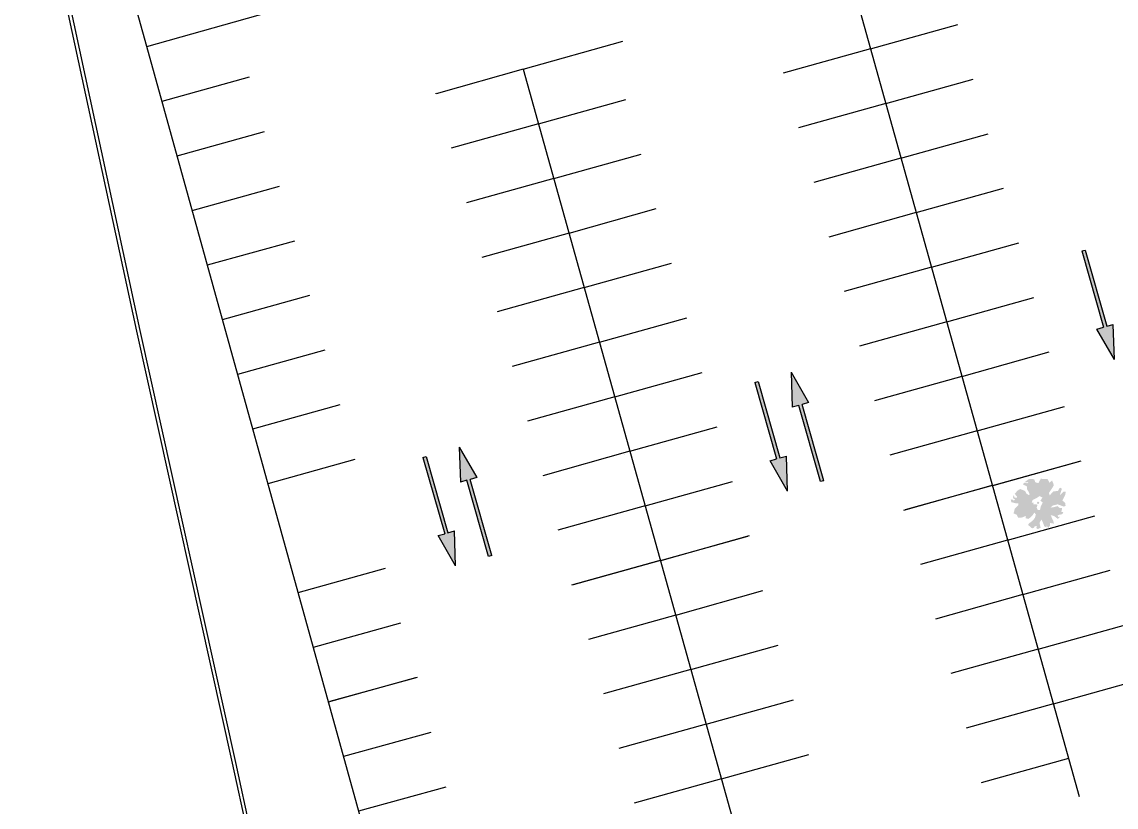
# Model space of a CAD drawing. Header units: millimetres. Extents: x 34038 to 35840, y 10511 to 10922.
# Drawn here: x 34093.06 to 34141.36, y 10569.81 to 10604.46 of the extents above; entities that cross this region are included whole.
import ezdxf

# ---------------------------------------------------------------- set-up
doc = ezdxf.new("R2010")
doc.units = ezdxf.units.MM

msp = doc.modelspace()

# ---------------------------------------------------------------- hatches: boundary and pattern name
for points in [[(34141.28, 10589.56), (34140.509, 10590.9), (34140.798, 10590.982), (34139.84, 10594.348), (34139.985, 10594.389), (34140.942, 10591.023), (34141.23, 10591.105)], [(34127.015, 10588.999), (34127.786, 10587.659), (34127.497, 10587.577), (34128.455, 10584.21), (34128.31, 10584.169), (34127.353, 10587.536), (34127.064, 10587.454)], [(34126.855, 10583.755), (34126.084, 10585.095), (34126.372, 10585.178), (34125.415, 10588.544), (34125.559, 10588.585), (34126.517, 10585.219), (34126.805, 10585.301)], [(34112.204, 10580.449), (34111.433, 10581.789), (34111.722, 10581.871), (34110.764, 10585.237), (34110.909, 10585.278), (34111.866, 10581.912), (34112.155, 10581.994)], [(34112.364, 10585.692), (34113.135, 10584.352), (34112.847, 10584.27), (34113.804, 10580.904), (34113.66, 10580.863), (34112.702, 10584.229), (34112.414, 10584.147)]]:
    msp.add_hatch(color=256).paths.add_polyline_path(points)
h = msp.add_hatch(color=1)
h.paths.add_polyline_path([(34138.144, 10582.324), (34138.186, 10582.201), (34138.273, 10582.151), (34138.3, 10582.225), (34138.359, 10582.122), (34138.436, 10582.221), (34138.445, 10582.343), (34138.557, 10582.331), (34138.594, 10582.306), (34138.606, 10582.383), (34138.509, 10582.594), (34138.475, 10582.693), (34138.612, 10582.655), (34138.792, 10582.521), (34138.872, 10582.617), (34138.851, 10582.634), (34138.797, 10582.604), (34138.779, 10582.673), (34138.845, 10582.71), (34138.965, 10582.729), (34139.035, 10582.812), (34138.979, 10582.836), (34138.938, 10582.822), (34138.967, 10582.961), (34138.965, 10583.006), (34138.85, 10583.015), (34138.779, 10583.091), (34138.628, 10583.049), (34138.453, 10583.021), (34138.552, 10583.112), (34138.775, 10583.17), (34139.065, 10583.064), (34139.126, 10583.116), (34139.108, 10583.234), (34139.049, 10583.289), (34138.986, 10583.325), (34139.025, 10583.413), (34139.104, 10583.563), (34139.128, 10583.668), (34139.132, 10583.736), (34139.02, 10583.72), (34138.912, 10583.599), (34138.877, 10583.591), (34138.914, 10583.706), (34138.96, 10583.83), (34138.924, 10583.898), (34138.861, 10583.886), (34138.792, 10583.754), (34138.715, 10583.753), (34138.576, 10583.733), (34138.429, 10583.563), (34138.391, 10583.665), (34138.605, 10583.997), (34138.578, 10584.111), (34138.532, 10584.216), (34138.411, 10584.127), (34138.382, 10584.189), (34138.329, 10584.287), (34138.034, 10584.295), (34138.016, 10584.267), (34137.928, 10584.106), (34137.792, 10584.138), (34137.744, 10584.276), (34137.512, 10584.291), (34137.336, 10584.156), (34137.374, 10584.14), (34137.496, 10584.153), (34137.429, 10584.094), (34137.339, 10584.126), (34137.283, 10584.107), (34137.247, 10584.051), (34137.333, 10584), (34137.414, 10583.971), (34137.433, 10583.82), (34137.505, 10583.705), (34137.543, 10583.597), (34137.496, 10583.582), (34137.406, 10583.635), (34137.336, 10583.759), (34137.122, 10583.845), (34137.003, 10583.772), (34136.885, 10583.631), (34136.995, 10583.491), (34136.97, 10583.462), (34136.878, 10583.463), (34136.84, 10583.577), (34136.803, 10583.477), (34136.842, 10583.406), (34136.914, 10583.373), (34136.838, 10583.339), (34136.802, 10583.358), (34136.771, 10583.39), (34136.708, 10583.371), (34136.734, 10583.263), (34136.924, 10583.218), (34137.047, 10583.213), (34137.034, 10583.12), (34136.952, 10583.043), (34136.88, 10582.978), (34136.861, 10582.864), (34136.827, 10582.767), (34136.965, 10582.717), (34137.037, 10582.58), (34137.154, 10582.575), (34137.249, 10582.604), (34137.368, 10582.663), (34137.363, 10582.552), (34137.498, 10582.526), (34137.661, 10582.673), (34137.752, 10582.803), (34137.818, 10582.721), (34137.767, 10582.562), (34137.668, 10582.444), (34137.489, 10582.306), (34137.49, 10582.245), (34137.642, 10582.113), (34137.714, 10582.123), (34137.772, 10582.2), (34137.856, 10582.216), (34137.838, 10582.118), (34137.898, 10582.078), (34138.025, 10582.14), (34137.978, 10582.348), (34138.06, 10582.502)])
h.paths.add_polyline_path([(34137.901, 10582.918), (34138.001, 10582.926), (34138.031, 10583.08), (34138.091, 10583.187), (34138.123, 10583.253), (34138.013, 10583.324), (34138.103, 10583.466), (34137.972, 10583.532), (34137.873, 10583.462), (34137.801, 10583.425), (34137.671, 10583.36), (34137.634, 10583.239), (34137.718, 10583.249), (34137.704, 10583.169), (34137.827, 10583.17), (34137.891, 10583.143), (34137.847, 10583.028)], flags=16)
edge = h.paths.add_edge_path(flags=0)
edge.add_arc((34137.912, 10583.234), 0.05, 3.1325, 363.1325)

# ---------------------------------------------------------------- linework, layer by layer
for p, q in [((34093.06, 10614.285), (34098.116, 10590.806)), ((34093.207, 10614.317), (34098.263, 10590.837)), ((34098.577, 10603.367, 11.677), (34097.186, 10608.362)), ((34129.844, 10605.67, 277.444), (34139.729, 10570.281)), ((34098.577, 10603.367, 11.677), (34103.959, 10604.882, 11.677)), ((34130.516, 10603.262, 277.444), (34134.369, 10604.338, 277.444)), ((34130.516, 10603.262, 277.444), (34134.369, 10604.338, 277.444)), ((34109.8, 10562.916, 11.677), (34098.577, 10603.367, 11.677)), ((34115.193, 10602.363), (34119.583, 10603.598)), ((34130.516, 10603.262, 277.444), (34126.664, 10602.186, 277.444)), ((34130.516, 10603.262, 277.444), (34126.664, 10602.186, 277.444)), ((34115.193, 10602.363), (34111.341, 10601.287)), ((34115.193, 10602.363), (34125.316, 10566.121, -284.133)), ((34099.245, 10600.958, 11.677), (34103.1, 10602.028, 11.677)), ((34099.245, 10600.958, 11.677), (34103.1, 10602.028, 11.677)), ((34131.189, 10600.854, 277.444), (34135.041, 10601.93, 277.444)), ((34131.189, 10600.854, 277.444), (34135.041, 10601.93, 277.444)), ((34111.341, 10601.287), (34111.333, 10601.314)), ((34115.866, 10599.955), (34119.718, 10601.031)), ((34115.866, 10599.955), (34119.718, 10601.031)), ((34131.189, 10600.854, 277.444), (34127.336, 10599.778, 277.444)), ((34131.189, 10600.854, 277.444), (34127.336, 10599.778, 277.444)), ((34115.866, 10599.955), (34112.013, 10598.879)), ((34115.866, 10599.955), (34112.013, 10598.879)), ((34099.914, 10598.549, 11.677), (34103.768, 10599.619, 11.677)), ((34099.914, 10598.549, 11.677), (34103.768, 10599.619, 11.677)), ((34131.861, 10598.446, 277.444), (34135.714, 10599.522, 277.444)), ((34131.861, 10598.446, 277.444), (34135.714, 10599.522, 277.444)), ((34116.538, 10597.547), (34120.391, 10598.623)), ((34116.538, 10597.547), (34120.391, 10598.623)), ((34131.861, 10598.446, 277.444), (34128.009, 10597.37, 277.444)), ((34131.861, 10598.446, 277.444), (34128.009, 10597.37, 277.444)), ((34116.538, 10597.547), (34112.686, 10596.471)), ((34116.538, 10597.547), (34112.686, 10596.471)), ((34100.582, 10596.14, 11.677), (34104.436, 10597.21, 11.677)), ((34100.582, 10596.14, 11.677), (34104.436, 10597.21, 11.677)), ((34132.534, 10596.038, 277.444), (34136.386, 10597.114, 277.444)), ((34132.534, 10596.038, 277.444), (34136.386, 10597.114, 277.444)), ((34117.211, 10595.139), (34121.063, 10596.215)), ((34117.211, 10595.139), (34121.063, 10596.215)), ((34132.534, 10596.038, 277.444), (34128.681, 10594.962, 277.444)), ((34132.534, 10596.038, 277.444), (34128.681, 10594.962, 277.444)), ((34117.211, 10595.139), (34113.358, 10594.063)), ((34117.211, 10595.139), (34113.358, 10594.063)), ((34101.25, 10593.731, 11.677), (34105.105, 10594.801, 11.677)), ((34101.25, 10593.731, 11.677), (34105.105, 10594.801, 11.677)), ((34133.206, 10593.63, 277.444), (34137.059, 10594.706, 277.444)), ((34133.206, 10593.63, 277.444), (34137.059, 10594.706, 277.444)), ((34139.84, 10594.348), (34139.985, 10594.389)), ((34139.84, 10594.348), (34140.798, 10590.982)), ((34139.985, 10594.389), (34140.942, 10591.023)), ((34117.883, 10592.732), (34121.736, 10593.808)), ((34117.883, 10592.732), (34121.736, 10593.808)), ((34133.206, 10593.63, 277.444), (34129.354, 10592.554, 277.444)), ((34133.206, 10593.63, 277.444), (34129.354, 10592.554, 277.444)), ((34117.883, 10592.732), (34114.031, 10591.655)), ((34117.883, 10592.732), (34114.031, 10591.655)), ((34101.919, 10591.322, 11.677), (34105.773, 10592.392, 11.677)), ((34101.919, 10591.322, 11.677), (34105.773, 10592.392, 11.677)), ((34133.879, 10591.223, 277.444), (34137.732, 10592.299, 277.444)), ((34133.879, 10591.223, 277.444), (34137.732, 10592.299, 277.444)), ((34118.556, 10590.324), (34122.408, 10591.4)), ((34118.556, 10590.324), (34122.408, 10591.4)), ((34133.879, 10591.223, 277.444), (34130.026, 10590.146, 277.444)), ((34133.879, 10591.223, 277.444), (34130.026, 10590.146, 277.444)), ((34140.942, 10591.023), (34141.23, 10591.105)), ((34141.28, 10589.56), (34141.23, 10591.105)), ((34098.116, 10590.806), (34102.338, 10571.751)), ((34098.116, 10590.806), (34102.338, 10571.751)), ((34098.262, 10590.838), (34102.484, 10571.784)), ((34098.262, 10590.838), (34102.484, 10571.784)), ((34140.509, 10590.9), (34140.798, 10590.982)), ((34141.28, 10589.56), (34140.509, 10590.9)), ((34118.556, 10590.324), (34114.703, 10589.248)), ((34118.556, 10590.324), (34114.703, 10589.248)), ((34102.587, 10588.913, 11.677), (34106.442, 10589.983, 11.677)), ((34102.587, 10588.913, 11.677), (34106.442, 10589.983, 11.677)), ((34134.552, 10588.815, 277.444), (34138.404, 10589.891, 277.444)), ((34134.552, 10588.815, 277.444), (34138.404, 10589.891, 277.444)), ((34119.228, 10587.916), (34123.081, 10588.992)), ((34119.228, 10587.916), (34123.081, 10588.992)), ((34127.015, 10588.999, 277.444), (34127.064, 10587.454, 277.444)), ((34127.015, 10588.999, 277.444), (34127.786, 10587.659, 277.444)), ((34134.552, 10588.815, 277.444), (34130.699, 10587.739, 277.444)), ((34134.552, 10588.815, 277.444), (34130.699, 10587.739, 277.444)), ((34125.415, 10588.544, 277.444), (34125.559, 10588.585, 277.444)), ((34125.415, 10588.544, 277.444), (34126.372, 10585.178, 277.444)), ((34125.559, 10588.585, 277.444), (34126.517, 10585.219, 277.444)), ((34119.228, 10587.916), (34115.376, 10586.84)), ((34119.228, 10587.916), (34115.376, 10586.84)), ((34103.256, 10586.504, 11.677), (34107.11, 10587.574, 11.677)), ((34103.256, 10586.504, 11.677), (34107.11, 10587.574, 11.677)), ((34127.353, 10587.536, 277.444), (34127.064, 10587.454, 277.444)), ((34128.31, 10584.169, 277.444), (34127.353, 10587.536, 277.444)), ((34127.786, 10587.659, 277.444), (34127.497, 10587.577, 277.444)), ((34128.455, 10584.21, 277.444), (34127.497, 10587.577, 277.444)), ((34135.224, 10586.407, 277.444), (34139.077, 10587.483, 277.444)), ((34135.224, 10586.407, 277.444), (34139.077, 10587.483, 277.444)), ((34119.901, 10585.508), (34123.754, 10586.584)), ((34119.901, 10585.508), (34123.754, 10586.584)), ((34135.224, 10586.407, 277.444), (34131.372, 10585.331, 277.444)), ((34135.224, 10586.407, 277.444), (34131.372, 10585.331, 277.444)), ((34110.764, 10585.237), (34110.909, 10585.278)), ((34110.909, 10585.278), (34111.866, 10581.912)), ((34112.364, 10585.692), (34112.414, 10584.147)), ((34112.364, 10585.692), (34113.135, 10584.352)), ((34119.901, 10585.508), (34116.049, 10584.432)), ((34119.901, 10585.508), (34116.049, 10584.432)), ((34119.665, 10585.376), (34119.665, 10585.376)), ((34119.665, 10585.376), (34119.665, 10585.376)), ((34126.517, 10585.219, 277.444), (34126.805, 10585.301, 277.444)), ((34126.855, 10583.755, 277.444), (34126.805, 10585.301, 277.444)), ((34103.924, 10584.095, 11.677), (34107.778, 10585.165, 11.677)), ((34103.924, 10584.095, 11.677), (34107.778, 10585.165, 11.677)), ((34110.764, 10585.237), (34111.722, 10581.871)), ((34126.084, 10585.095, 277.444), (34126.372, 10585.178, 277.444)), ((34126.855, 10583.755, 277.444), (34126.084, 10585.095, 277.444)), ((34135.897, 10583.999, 277.444), (34139.749, 10585.075, 277.444)), ((34135.969, 10584.019, 277.444), (34139.821, 10585.095, 277.444)), ((34113.135, 10584.352), (34112.847, 10584.27)), ((34112.702, 10584.229), (34112.414, 10584.147)), ((34113.66, 10580.863), (34112.702, 10584.229)), ((34113.804, 10580.904), (34112.847, 10584.27)), ((34120.574, 10583.1), (34124.426, 10584.176)), ((34120.574, 10583.1), (34124.426, 10584.176)), ((34128.455, 10584.21, 277.444), (34128.31, 10584.169, 277.444)), ((34135.825, 10583.979, 277.444), (34131.972, 10582.903, 277.444)), ((34135.897, 10583.999, 277.444), (34132.044, 10582.923, 277.444)), ((34120.574, 10583.1), (34116.721, 10582.024)), ((34120.574, 10583.1), (34116.721, 10582.024)), ((34136.569, 10581.591, 277.444), (34140.422, 10582.667, 277.444)), ((34111.866, 10581.912), (34112.155, 10581.994)), ((34112.204, 10580.449), (34112.155, 10581.994)), ((34111.433, 10581.789), (34111.722, 10581.871)), ((34112.204, 10580.449), (34111.433, 10581.789)), ((34121.246, 10580.692), (34125.099, 10581.768)), ((34121.318, 10580.712), (34125.171, 10581.788)), ((34136.569, 10581.591, 277.444), (34132.717, 10580.515, 277.444)), ((34113.804, 10580.904), (34113.66, 10580.863)), ((34121.174, 10580.672), (34117.322, 10579.596)), ((34121.246, 10580.692), (34117.394, 10579.616)), ((34105.261, 10579.277, 11.677), (34109.115, 10580.347, 11.677)), ((34105.261, 10579.277, 11.677), (34109.115, 10580.347, 11.677)), ((34137.242, 10579.183, 277.444), (34141.094, 10580.259, 277.444)), ((34137.242, 10579.183, 277.444), (34141.094, 10580.259, 277.444)), ((34121.919, 10578.284), (34125.771, 10579.361)), ((34137.242, 10579.183, 277.444), (34133.389, 10578.107, 277.444)), ((34137.242, 10579.183, 277.444), (34133.389, 10578.107, 277.444)), ((34121.919, 10578.284), (34118.066, 10577.208)), ((34105.929, 10576.868, 11.677), (34109.783, 10577.938, 11.677)), ((34105.929, 10576.868, 11.677), (34109.783, 10577.938, 11.677)), ((34137.914, 10576.776, 277.444), (34141.767, 10577.852, 277.444)), ((34137.914, 10576.776, 277.444), (34141.767, 10577.852, 277.444)), ((34137.914, 10576.776, 277.444), (34141.767, 10577.852, 277.444)), ((34122.591, 10575.877), (34126.444, 10576.953)), ((34122.591, 10575.877), (34126.444, 10576.953)), ((34137.914, 10576.776, 277.444), (34134.062, 10575.699, 277.444)), ((34137.914, 10576.776, 277.444), (34134.062, 10575.699, 277.444)), ((34137.914, 10576.776, 277.444), (34134.062, 10575.699, 277.444)), ((34122.591, 10575.877), (34118.739, 10574.801)), ((34122.591, 10575.877), (34118.739, 10574.801)), ((34106.597, 10574.459, 11.677), (34110.452, 10575.529, 11.677)), ((34106.669, 10574.479, 11.677), (34110.524, 10575.548, 11.677)), ((34138.587, 10574.368, 277.444), (34142.439, 10575.444, 277.444)), ((34138.587, 10574.368, 277.444), (34142.439, 10575.444, 277.444)), ((34123.264, 10573.469), (34127.116, 10574.545)), ((34123.264, 10573.469), (34127.116, 10574.545)), ((34123.264, 10573.469), (34127.116, 10574.545)), ((34138.587, 10574.368, 277.444), (34134.734, 10573.292, 277.444)), ((34138.587, 10574.368, 277.444), (34134.734, 10573.292, 277.444)), ((34123.264, 10573.469), (34119.411, 10572.393)), ((34123.264, 10573.469), (34119.411, 10572.393)), ((34123.264, 10573.469), (34119.411, 10572.393)), ((34107.266, 10572.05, 11.677), (34111.12, 10573.12, 11.677)), ((34107.266, 10572.05, 11.677), (34111.12, 10573.12, 11.677)), ((34102.338, 10571.751), (34107.426, 10548.461)), ((34102.338, 10571.751), (34107.426, 10548.461)), ((34102.484, 10571.783), (34107.573, 10548.493)), ((34102.484, 10571.783), (34107.573, 10548.493)), ((34123.936, 10571.061), (34127.789, 10572.137)), ((34123.936, 10571.061), (34127.789, 10572.137)), ((34139.259, 10571.96, 277.444), (34135.407, 10570.884, 277.444)), ((34139.259, 10571.96, 277.444), (34135.407, 10570.884, 277.444)), ((34139.259, 10571.96, 277.444), (34135.407, 10570.884, 277.444)), ((34123.936, 10571.061), (34120.084, 10569.985)), ((34123.936, 10571.061), (34120.084, 10569.985)), ((34107.934, 10569.641, 11.677), (34111.789, 10570.711, 11.677)), ((34107.934, 10569.641, 11.677), (34111.789, 10570.711, 11.677))]:
    msp.add_line(p, q)

doc.saveas('drawing.dxf')
